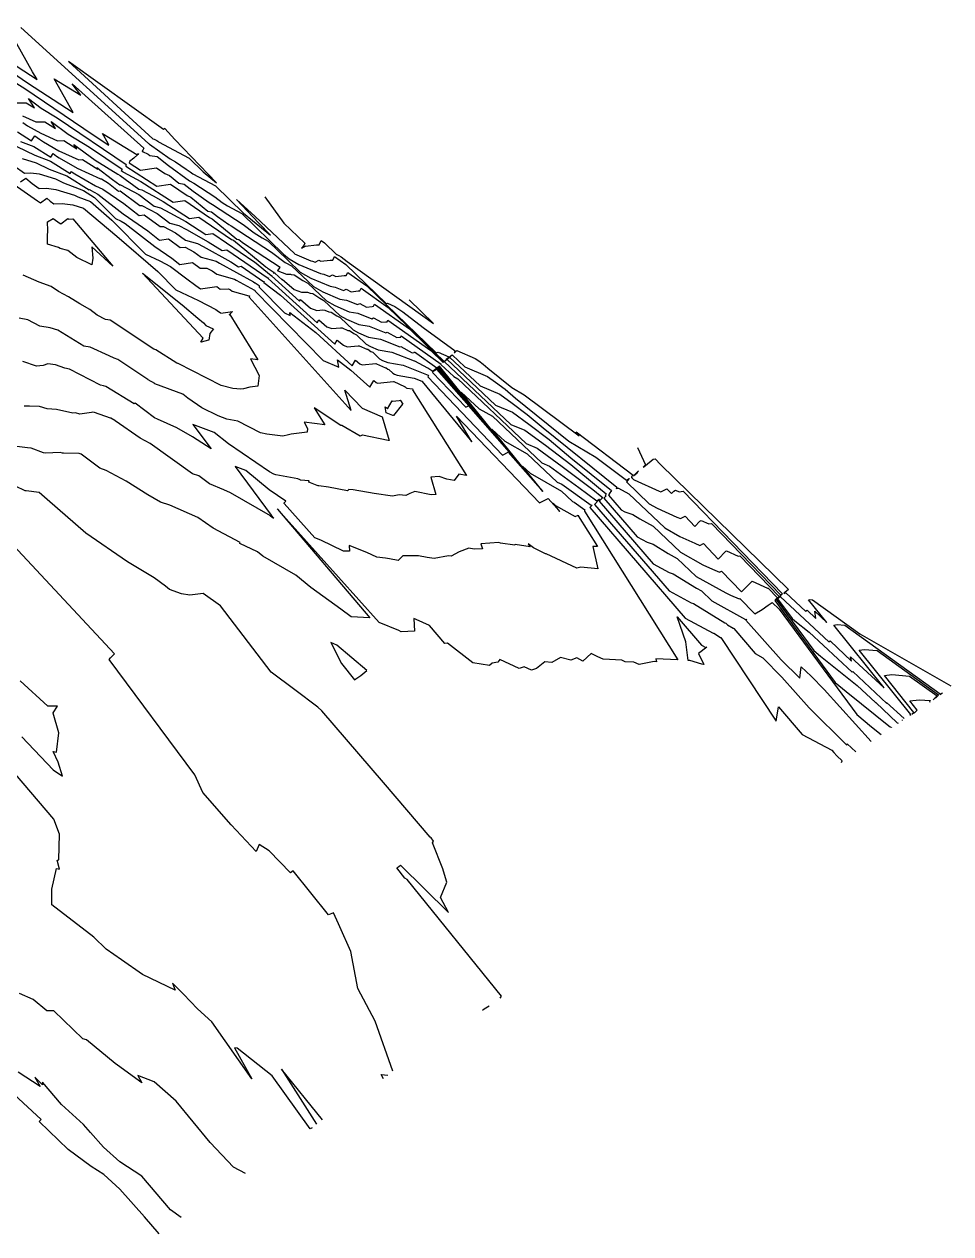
# Model space of a CAD drawing. Header units: inches. Extents: x 792284 to 793904, y 2487823 to 2489248.
# Drawn here: x 793322 to 793904, y 2487823 to 2488584 of the extents above; entities that cross this region are included whole.
import ezdxf

# ---------------------------------------------------------------- set-up
doc = ezdxf.new("R2010")
doc.units = ezdxf.units.IN
doc.header["$MEASUREMENT"] = 0

msp = doc.modelspace()

# ---------------------------------------------------------------- linework, layer by layer
for points in [[(793282.35, 2488579.93), (793329.84, 2488549.01), (793327.07, 2488553.87), (793310.33, 2488583.89)], [(793319.59, 2488581.85), (793399.91, 2488508.91), (793400.28, 2488508.56), (793400.54, 2488508.54), (793413.49, 2488499.25), (793416.84, 2488497.25), (793423.69, 2488492.8), (793426.12, 2488490.96), (793427.9, 2488489.83), (793442.01, 2488482.29), (793459.57, 2488465.15), (793476.55, 2488451.12), (793469.1, 2488458.9), (793455.26, 2488473.62), (793467.01, 2488462.99), (793491.72, 2488439.72), (793491.89, 2488439.72), (793491.71, 2488439.43), (793502.02, 2488435.04), (793503.08, 2488434.86), (793504.83, 2488434.17), (793507.13, 2488435.4), (793508.19, 2488434.81), (793514.23, 2488435.49), (793515.77, 2488435.53), (793516.9, 2488437.82), (793523.95, 2488432.81), (793549.4, 2488408.15), (793550.22, 2488408.44), (793554.81, 2488406.34), (793559.89, 2488402.92), (793572.57, 2488393.07), (793592.8, 2488378.5), (793592.59, 2488378.27), (793592.39, 2488377.93), (793592.05, 2488377.52), (793592.46, 2488377.46), (793593.87, 2488378.61), (793605.39, 2488373.73), (793607.62, 2488372.11), (793610.34, 2488370.06), (793613.28, 2488367.59), (793628.45, 2488355.39), (793636.04, 2488350.78), (793670.77, 2488325.03), (793668.83, 2488327.53), (793704.64, 2488300.36), (793704.07, 2488299.8), (793703.77, 2488299.52), (793703.52, 2488299.26), (793703.8, 2488299), (793703.84, 2488298.92), (793703.79, 2488298.86), (793703.7, 2488298.75), (793704.91, 2488297.59), (793705.33, 2488297.35), (793721.05, 2488290.31), (793722.07, 2488289.87), (793725.79, 2488291.81), (793728.76, 2488288.7), (793730.32, 2488290.26), (793731.3, 2488290.85), (793733.64, 2488289.8), (793736.21, 2488290.19), (793798.49, 2488225.62), (793797.61, 2488224.74), (793796.84, 2488223.84), (793796.97, 2488223.78), (793797.23, 2488223.88), (793827.79, 2488195.58), (793828.51, 2488196.07), (793841.88, 2488183.44), (793841.4, 2488186.09), (793862.51, 2488166.64), (793830.93, 2488206.07), (793832.97, 2488206.33), (793837.85, 2488205.95), (793897.71, 2488162.81), (793897.41, 2488162.41), (793899.25, 2488163.5)], [(793301.95, 2488561.94), (793323.77, 2488547.1), (793352.47, 2488528.42), (793350.79, 2488531.36), (793340.68, 2488549.5), (793357.31, 2488539.31), (793351.96, 2488546.37), (793396.96, 2488505.96), (793396.43, 2488504.62), (793395.98, 2488503.99), (793395.98, 2488503.98), (793395.86, 2488503.88), (793396.08, 2488503.91), (793396.12, 2488503.88), (793399.73, 2488502.23), (793400.72, 2488501.42), (793405.31, 2488500.61), (793412.53, 2488494.98), (793425.8, 2488485.46), (793428.51, 2488483.85), (793441.58, 2488475.35), (793446.22, 2488471.84), (793449.62, 2488469.68), (793458.55, 2488464.91), (793484.89, 2488439.19), (793488.34, 2488436.34), (793494.52, 2488432.81), (793508.06, 2488427.04), (793510.2, 2488426.69), (793513.7, 2488425.3), (793515.71, 2488426.38), (793517.78, 2488425.22), (793522.98, 2488425.81), (793524.31, 2488425.85), (793525.29, 2488427.82), (793537.31, 2488419.28), (793580.71, 2488377.23), (793582.11, 2488377.71), (793588.71, 2488374.71), (793587.9, 2488373.72), (793587.17, 2488372.97), (793590.85, 2488376.02), (793598.78, 2488368.53), (793613.16, 2488362.44), (793618.12, 2488358.86), (793624.15, 2488354.3), (793630.67, 2488348.81), (793664.33, 2488321.76), (793681.14, 2488311.54), (793700.54, 2488297.16), (793702.11, 2488298.11), (793702.14, 2488298.07), (793701.52, 2488297.35), (793700.42, 2488296.02), (793714.76, 2488282.34), (793719.72, 2488279.57), (793732.24, 2488273.96), (793734.38, 2488273.02), (793737.3, 2488274.55), (793743.43, 2488268.12), (793746.65, 2488271.35), (793747.37, 2488271.78), (793752.18, 2488269.62), (793753.97, 2488269.89), (793797.44, 2488224.83), (793796.82, 2488224.21), (793795.78, 2488223), (793795.58, 2488222.79), (793795.47, 2488222.64), (793804.68, 2488210.12), (793806.32, 2488208.75), (793815.33, 2488201.52), (793842.44, 2488176.43), (793842.89, 2488176.74), (793864.11, 2488156.69), (793863.97, 2488157.45), (793875.06, 2488147.24)], [(793349.6, 2488560.33), (793402.71, 2488511.71), (793403.52, 2488511.68), (793403.6, 2488511.6), (793405.17, 2488510.65), (793405.8, 2488510.25), (793406.02, 2488510.08), (793406.18, 2488509.98), (793425.48, 2488499.67), (793434.24, 2488491.12), (793442.72, 2488484.11), (793416.55, 2488511.45), (793410.2, 2488518.2), (793409.35, 2488517.68), (793409.33, 2488517.77), (793349.6, 2488560.33)], [(793315.47, 2488547.59), (793322.23, 2488543.48), (793365.2, 2488514.28), (793375.09, 2488507.84), (793374.51, 2488508.85), (793371.03, 2488515.1), (793392.66, 2488501.85), (793393.55, 2488502.55), (793393.2, 2488501.9), (793390.72, 2488499.72), (793387.95, 2488497.48), (793387.77, 2488496.77), (793394.92, 2488492.16), (793404.94, 2488493.59), (793410.14, 2488490.03), (793413.12, 2488488.67), (793418.94, 2488483.87), (793422.45, 2488483.25), (793427.97, 2488478.95), (793438.11, 2488471.68), (793440.18, 2488470.44), (793459.47, 2488457.9), (793466.32, 2488452.72), (793471.34, 2488449.53), (793475.08, 2488447.53), (793487.45, 2488435.45), (793495.29, 2488428.04), (793502.02, 2488424.19), (793514.1, 2488419.05), (793517.31, 2488418.53), (793522.57, 2488416.43), (793524.29, 2488417.36), (793527.37, 2488415.63), (793531.74, 2488416.13), (793532.86, 2488416.16), (793533.68, 2488417.82), (793550.68, 2488405.75), (793585.76, 2488371.76), (793589.21, 2488374.61), (793608.45, 2488356.43), (793620.94, 2488351.14), (793628.62, 2488345.6), (793637.95, 2488338.55), (793648.06, 2488330.04), (793694.51, 2488292.7), (793693.91, 2488291.91), (793694.54, 2488292.07), (793695.56, 2488292.17), (793701.99, 2488288.66), (793724.61, 2488267.09), (793734.11, 2488261.79), (793743.42, 2488257.61), (793746.7, 2488256.18), (793748.81, 2488257.28), (793758.1, 2488247.54), (793762.99, 2488252.43), (793763.44, 2488252.7), (793770.71, 2488249.44), (793771.73, 2488249.59), (793796.38, 2488224.04), (793796.03, 2488223.69), (793795.44, 2488223), (793794.92, 2488222.46), (793794.63, 2488222.09), (793818.23, 2488190.02), (793822.42, 2488186.51), (793845.51, 2488167.99), (793857.08, 2488157.28), (793857.28, 2488157.41), (793870.77, 2488144.66), (793871.37, 2488144.37), (793871.33, 2488144.25)], [(793315.64, 2488534.42), (793322.99, 2488534.54), (793328.29, 2488531.24), (793324.42, 2488537.12), (793332.43, 2488531.16), (793342.52, 2488525.01), (793385.8, 2488495.6), (793385.62, 2488495.28), (793385.76, 2488495.15), (793385.63, 2488494.63), (793405.17, 2488482.03), (793413.81, 2488483.26), (793424.17, 2488476.18), (793426.51, 2488475.11), (793437.16, 2488466.32), (793439.59, 2488465.89), (793443.41, 2488462.92), (793450.42, 2488457.89), (793451.85, 2488457.04), (793477.36, 2488440.45), (793485.95, 2488433.95), (793486.22, 2488433.77), (793489.85, 2488431.97), (793503.61, 2488418.95), (793509.52, 2488415.58), (793520.14, 2488411.06), (793524.42, 2488410.36), (793531.44, 2488407.56), (793532.87, 2488408.34), (793536.95, 2488406.05), (793540.5, 2488406.45), (793541.4, 2488406.48), (793542.07, 2488407.82), (793564.04, 2488392.22), (793585.46, 2488371.46), (793587.57, 2488373.2), (793618.13, 2488344.33), (793628.72, 2488339.85), (793639.12, 2488332.34), (793651.76, 2488322.79), (793665.45, 2488311.27), (793691.16, 2488290.6), (793689.68, 2488288.67), (793689.54, 2488288.38), (793689.73, 2488288.36), (793689.21, 2488287.81), (793697.18, 2488278.56), (793699.51, 2488277.31), (793704.56, 2488275.5), (793708.85, 2488272.86), (793717.22, 2488268.28), (793734.46, 2488251.84), (793748.49, 2488244), (793754.61, 2488241.26), (793759.01, 2488239.33), (793760.32, 2488240.02), (793772.77, 2488226.95), (793779.33, 2488233.52), (793779.51, 2488233.63), (793789.25, 2488229.26), (793789.49, 2488229.3), (793795.33, 2488223.25), (793795.24, 2488223.16), (793795.11, 2488223), (793794.27, 2488222.13), (793793.8, 2488221.53), (793831.78, 2488169.92), (793838.53, 2488164.27), (793866.5, 2488141.83)], [(793320.65, 2488526.31), (793329.17, 2488522.5), (793334.82, 2488522.59), (793341.53, 2488518.4), (793338.74, 2488522.65), (793349.39, 2488514.72), (793362.81, 2488506.55), (793383.27, 2488492.65), (793382.81, 2488491.81), (793383.95, 2488490.96), (793384.13, 2488490.91), (793392.39, 2488486.52), (793395.02, 2488485.06), (793415.43, 2488471.9), (793422.68, 2488472.93), (793438.19, 2488462.34), (793439.9, 2488461.55), (793455.39, 2488448.77), (793456.73, 2488448.54), (793458.84, 2488446.89), (793462.73, 2488444.11), (793463.52, 2488443.63), (793482.79, 2488431.1), (793482.33, 2488430.61), (793481.83, 2488430.07), (793480.94, 2488428.96), (793480.96, 2488428.96), (793481.27, 2488428.69), (793486.61, 2488426.69), (793487.2, 2488426.75), (793489.17, 2488426.63), (793489.66, 2488426.41), (793491.62, 2488426.29), (793496.93, 2488422.65), (793500.06, 2488421.1), (793511.92, 2488409.87), (793517.02, 2488406.96), (793526.17, 2488403.06), (793531.53, 2488402.19), (793540.3, 2488398.7), (793541.45, 2488399.32), (793546.54, 2488396.46), (793549.25, 2488396.77), (793549.95, 2488396.79), (793550.46, 2488397.82), (793577.41, 2488378.69), (793585.17, 2488371.17), (793585.93, 2488371.8), (793627.81, 2488332.24), (793636.49, 2488328.56), (793649.62, 2488319.09), (793665.57, 2488307.03), (793682.83, 2488292.5), (793687.8, 2488288.5), (793687.52, 2488288.13), (793687.17, 2488287.36), (793687.65, 2488287.32), (793686.28, 2488285.86), (793707.25, 2488261.54), (793713.4, 2488258.25), (793717.24, 2488256.86), (793726.69, 2488251.05), (793732.45, 2488247.9), (793744.3, 2488236.59), (793762.88, 2488226.22), (793765.79, 2488224.92), (793771.33, 2488222.49), (793771.83, 2488222.75), (793780.88, 2488213.25), (793781.11, 2488213.11), (793785.69, 2488215.85), (793789.61, 2488218.61), (793792.16, 2488220.33), (793796.53, 2488216.12), (793845.33, 2488149.82), (793854.64, 2488142.02), (793860.6, 2488137.24)], [(793320.91, 2488522.09), (793323.94, 2488519.98), (793332.13, 2488515.31), (793342.7, 2488510.58), (793346.64, 2488510.65), (793354.78, 2488505.56), (793353.06, 2488508.18), (793366.35, 2488498.29), (793380.61, 2488489.61), (793382.19, 2488488.76), (793393.76, 2488480.25), (793395.79, 2488479.68), (793402.85, 2488475.93), (793409.18, 2488472.41), (793425.69, 2488461.77), (793431.55, 2488462.61), (793452.22, 2488448.49), (793453.29, 2488448), (793473.61, 2488431.23), (793473.87, 2488431.18), (793474.28, 2488430.86), (793475.04, 2488430.32), (793475.19, 2488430.23), (793478.93, 2488427.8), (793478.84, 2488427.7), (793478.74, 2488427.6), (793478.57, 2488427.38), (793478.81, 2488427.41), (793479.31, 2488427.48), (793479.28, 2488427.4), (793483.91, 2488423.21), (793484.07, 2488423.5), (793491.57, 2488417.01), (793496.15, 2488415.29), (793498.32, 2488415.48), (793500, 2488415.39), (793501.53, 2488414.69), (793503.18, 2488414.59), (793507.64, 2488411.53), (793510.27, 2488410.22), (793520.24, 2488400.79), (793524.52, 2488398.35), (793532.21, 2488395.07), (793538.64, 2488394.02), (793549.17, 2488389.83), (793550.03, 2488390.3), (793556.12, 2488386.88), (793558.01, 2488387.09), (793558.49, 2488387.11), (793558.85, 2488387.82), (793583.89, 2488370.05), (793583.81, 2488369.81), (793591.91, 2488362.25), (793594.4, 2488360.84), (793637.49, 2488320.14), (793644.27, 2488317.26), (793660.12, 2488305.83), (793679.38, 2488291.27), (793684.92, 2488286.61), (793684.79, 2488286.34), (793685.57, 2488286.28), (793683.36, 2488283.91), (793717.33, 2488244.51), (793727.28, 2488239.18), (793729.93, 2488238.23), (793744.53, 2488229.24), (793747.68, 2488227.52), (793754.15, 2488221.34), (793775.32, 2488209.52), (793775.4, 2488209.52), (793775.5, 2488209.5), (793776.06, 2488209.65), (793775.52, 2488209.08), (793797.75, 2488184.15), (793809.38, 2488172.72), (793810.23, 2488179.82), (793816.54, 2488173.94), (793824.68, 2488165.53), (793854.28, 2488132.85)], [(793317.59, 2488516.19), (793326.45, 2488510.59), (793328.46, 2488513.73), (793331.49, 2488511.51), (793333.82, 2488509.88), (793343.61, 2488504.3), (793356.23, 2488498.66), (793358.46, 2488498.7), (793368.03, 2488492.73), (793367.38, 2488493.71), (793377.32, 2488486.32), (793381.95, 2488482.89), (793382.26, 2488482.9), (793393.75, 2488476.76), (793403.58, 2488469.53), (793407.45, 2488468.46), (793413.3, 2488465.34), (793423.35, 2488459.76), (793435.94, 2488451.64), (793440.42, 2488452.28), (793466.24, 2488434.64), (793466.68, 2488434.44), (793476.96, 2488425.96), (793477.36, 2488426.02), (793477.25, 2488425.71), (793494.95, 2488409.69), (793495.58, 2488410.76), (793501.86, 2488405.32), (793505.7, 2488403.88), (793509.45, 2488404.22), (793510.83, 2488404.14), (793513.4, 2488402.97), (793514.74, 2488402.89), (793518.35, 2488400.41), (793520.48, 2488399.35), (793528.55, 2488391.71), (793532.02, 2488389.73), (793538.25, 2488387.08), (793545.75, 2488385.86), (793558.04, 2488380.96), (793558.62, 2488381.28), (793565.71, 2488377.29), (793566.77, 2488377.41), (793567.04, 2488377.42), (793567.24, 2488377.83), (793581.31, 2488367.84), (793581.23, 2488367.58), (793578.95, 2488365.71), (793581.05, 2488367.05), (793626.34, 2488315.54), (793596.56, 2488352.6), (793607.92, 2488341.99), (793616.16, 2488337.33), (793647.17, 2488308.04), (793652.05, 2488305.97), (793670.62, 2488292.57), (793681.73, 2488284.18), (793683.26, 2488285.26), (793683.49, 2488285.24), (793680.44, 2488281.96), (793727.4, 2488227.49), (793741.17, 2488220.11), (793742.62, 2488219.59), (793762.38, 2488207.43), (793762.91, 2488207.14), (793764, 2488206.1), (793767.57, 2488204.1), (793767.83, 2488204.1), (793768, 2488203.86), (793781.39, 2488188.1), (793786.25, 2488185.51), (793798.1, 2488173.23), (793815.27, 2488153.98), (793839.06, 2488130.59), (793839.16, 2488131.42), (793844.7, 2488126.27)], [(793317.2, 2488506.93), (793328.51, 2488501.47), (793338.28, 2488497.78), (793350.62, 2488489.97), (793351.43, 2488491.24), (793352.65, 2488490.35), (793353.6, 2488489.69), (793366.56, 2488482.3), (793371.22, 2488480.22), (793384.38, 2488471.21), (793393.97, 2488463.54), (793397.24, 2488464.02), (793407.2, 2488456.68), (793409.43, 2488456.73), (793416.85, 2488452.77), (793423.2, 2488448.09), (793430.77, 2488446), (793434.21, 2488444.17), (793451.68, 2488434.47), (793456.46, 2488431.38), (793458.16, 2488431.63), (793472.39, 2488421.9), (793472.76, 2488422.01), (793472.51, 2488421.51), (793482.95, 2488413.47), (793517.03, 2488382.63), (793518.6, 2488385.28), (793522.44, 2488381.95), (793524.8, 2488381.07), (793531.69, 2488381.69), (793532.49, 2488381.65), (793537.14, 2488379.53), (793537.85, 2488379.48), (793539.76, 2488378.17), (793540.89, 2488377.61), (793545.18, 2488373.55), (793547.02, 2488372.5), (793550.33, 2488371.09), (793559.97, 2488369.52), (793575.77, 2488363.23), (793575.78, 2488363.23), (793576.07, 2488363.07), (793576.07, 2488363.06), (793575.53, 2488362.21), (793622.62, 2488312.95), (793626.18, 2488314.75), (793647.84, 2488290.12), (793635.05, 2488306.03), (793639.92, 2488301.48), (793659.69, 2488290.3), (793666.53, 2488283.84), (793667.6, 2488283.39), (793674.24, 2488278.6), (793674.16, 2488278.08), (793674.06, 2488277.62), (793732.75, 2488184.17), (793718.9, 2488184.88), (793719.33, 2488183.01), (793717.89, 2488183.14), (793708.5, 2488181.16), (793705.06, 2488182.76), (793699.75, 2488182.92), (793697.64, 2488183.98), (793685.81, 2488184.62), (793682.51, 2488186.13), (793678.29, 2488188.2), (793672.98, 2488183.36), (793669.31, 2488185.54), (793665.53, 2488183.96), (793659.03, 2488185.57), (793653.51, 2488182.58), (793649.05, 2488182.96), (793643.9, 2488178.65), (793640.65, 2488177.65), (793636.21, 2488179.72), (793633.05, 2488178.67), (793620.82, 2488184.38), (793619.6, 2488182.79), (793616, 2488182.17), (793614.38, 2488180.59), (793603.78, 2488182.35), (793587.99, 2488194.76), (793586.17, 2488194.42), (793576.52, 2488205.81), (793568.21, 2488209.5), (793566.73, 2488210.08), (793567.17, 2488202.25), (793558.83, 2488201.82), (793557.36, 2488202.53), (793545.06, 2488207.69), (793481.02, 2488279.02), (793481.02, 2488279.02), (793480.89, 2488279.13), (793480.85, 2488279.15), (793480.98, 2488278.98), (793539.15, 2488210.52), (793527.39, 2488211.12), (793520.97, 2488215.99), (793501.95, 2488229.58), (793492.5, 2488237.35), (793471.77, 2488249.39), (793468.53, 2488252.12), (793457.43, 2488257.43), (793457.59, 2488257.97), (793440.61, 2488267.03), (793431.05, 2488273.69), (793413.44, 2488281.42), (793407.53, 2488283.34), (793399.51, 2488287.86), (793385.91, 2488296.61), (793373.34, 2488303.17), (793369.35, 2488304.75), (793357.5, 2488313.5), (793356.28, 2488313.86), (793346.53, 2488314.15), (793345.94, 2488314.16), (793344.37, 2488314.46), (793335.14, 2488314.11), (793333.84, 2488314.31), (793326.16, 2488317.38), (793323.75, 2488317.54), (793315.55, 2488318.54)], [(793319.55, 2488510.16), (793327.93, 2488506.99), (793338.53, 2488500.28), (793339.95, 2488502.49), (793342.07, 2488500.93), (793343.71, 2488499.79), (793355.08, 2488493.3), (793369.75, 2488486.74), (793370.29, 2488486.75), (793374.88, 2488483.88), (793381.12, 2488478.89), (793382.05, 2488479.03), (793394.57, 2488469.79), (793395.84, 2488469.82), (793405.3, 2488464.76), (793413.39, 2488458.81), (793419.11, 2488457.23), (793423.75, 2488454.76), (793437.51, 2488447.11), (793446.2, 2488441.51), (793449.29, 2488441.95), (793475.16, 2488424.28), (793475.32, 2488424.32), (793475.21, 2488424.01), (793505.99, 2488396.16), (793507.09, 2488398.02), (793512.15, 2488393.64), (793515.25, 2488392.48), (793520.57, 2488392.95), (793521.66, 2488392.89), (793525.27, 2488391.25), (793526.29, 2488391.19), (793529.06, 2488389.29), (793530.68, 2488388.48), (793536.87, 2488382.63), (793539.52, 2488381.12), (793544.29, 2488379.08), (793552.86, 2488377.69), (793566.9, 2488372.1), (793567.2, 2488372.25), (793575.29, 2488367.71), (793575.52, 2488367.74), (793575.58, 2488367.74), (793575.63, 2488367.83), (793578.73, 2488365.62), (793578.71, 2488365.57), (793578.21, 2488365.16), (793578.79, 2488365.52), (793578.81, 2488365.25), (793578.57, 2488364.88), (793599.46, 2488343.03), (793601.04, 2488343.83), (793637.09, 2488302.83), (793615.8, 2488329.31), (793623.92, 2488321.73), (793637.93, 2488313.81), (793656.85, 2488295.94), (793659.82, 2488294.68), (793678.2, 2488281.43), (793678.16, 2488281.16), (793678.82, 2488281.42), (793677.51, 2488280.01), (793737.48, 2488210.46), (793755.05, 2488201.05), (793755.31, 2488200.96), (793759.68, 2488198.26), (793759.71, 2488198.14), (793794.69, 2488145.52), (793796.09, 2488154.7), (793810.89, 2488137.3), (793829.54, 2488127.34), (793830.87, 2488125.96), (793832.79, 2488123.81), (793836.02, 2488120.64)], [(793320.59, 2488499.43), (793329.29, 2488496.74), (793337.48, 2488492.79), (793348.62, 2488488.58), (793362.7, 2488479.67), (793362.92, 2488480), (793363.24, 2488479.76), (793363.48, 2488479.59), (793368.01, 2488477.01), (793383.99, 2488464.65), (793399.52, 2488454.03), (793406.82, 2488448.18), (793412.44, 2488449.02), (793419.82, 2488443.57), (793423.02, 2488443.65), (793428.41, 2488440.77), (793433.02, 2488437.38), (793442.43, 2488434.77), (793444.66, 2488433.58), (793465.85, 2488421.82), (793466.72, 2488421.26), (793467.02, 2488421.3), (793469.62, 2488419.53), (793469.68, 2488419.55), (793469.55, 2488419.27), (793469.55, 2488418.55), (793485.42, 2488402.34), (793489.06, 2488400.77), (793488.72, 2488402.5), (793505.06, 2488389.92), (793528.07, 2488369.1), (793530.11, 2488372.55), (793532.74, 2488370.27), (793534.35, 2488369.67), (793542.82, 2488370.43), (793543.32, 2488370.4), (793549.01, 2488367.81), (793549.4, 2488367.78), (793550.47, 2488367.05), (793551.1, 2488366.73), (793553.5, 2488364.47), (793554.53, 2488363.88), (793556.37, 2488363.1), (793567.08, 2488361.35), (793571.78, 2488359.48), (793572.13, 2488359.42), (793572.01, 2488359.17), (793603.14, 2488321.25), (793593.56, 2488337.5), (793645.78, 2488282.88), (793651.32, 2488285.67), (793658.58, 2488277.41), (793654.29, 2488282.74), (793655.93, 2488281.22), (793668.3, 2488274.22), (793670.13, 2488275.13), (793670.05, 2488274.75), (793682.23, 2488255.36), (793679.36, 2488255.51), (793682.55, 2488241.5), (793671.77, 2488242.44), (793669.26, 2488241.92), (793649.95, 2488250.89), (793649.51, 2488250.9), (793641.94, 2488254.71), (793638.67, 2488257.18), (793639.89, 2488255.24), (793630.58, 2488256.74), (793630.18, 2488256.24), (793621.32, 2488257.49), (793620.29, 2488257.88), (793609, 2488257.22), (793609.96, 2488254), (793604.76, 2488253.72), (793601.38, 2488254.41), (793595.21, 2488252.02), (793590.15, 2488249.35), (793588.63, 2488249.48), (793579.63, 2488247.93), (793575.07, 2488248.54), (793569.79, 2488249.53), (793559.77, 2488249.63), (793556.96, 2488246.71), (793551.56, 2488247.75), (793548.87, 2488248.12), (793543.52, 2488248.84), (793537.14, 2488251.66), (793526.03, 2488255.99), (793526.22, 2488252.6), (793522.62, 2488252.42), (793508.29, 2488259.35), (793504.57, 2488260.91), (793485.19, 2488282.49), (793485.27, 2488282.84), (793486.31, 2488283.98), (793475.87, 2488291.13), (793461.09, 2488303.17), (793454.34, 2488305.66), (793477.11, 2488275.11), (793478.64, 2488273.3), (793478.33, 2488273.31), (793476.61, 2488274.61), (793476.6, 2488274.65), (793451.49, 2488289.26), (793447.31, 2488291.14), (793438.35, 2488294.78), (793431.6, 2488299.95), (793427.53, 2488301.16), (793400.96, 2488320.27), (793394.67, 2488323.63), (793379.05, 2488334.49), (793379.04, 2488334.83), (793378.83, 2488334.73), (793376.26, 2488336.06), (793376.08, 2488336.1), (793366, 2488339.74), (793364.85, 2488339.89), (793364.09, 2488339.65), (793356.76, 2488338.59), (793354.09, 2488339.53), (793352.45, 2488339.33), (793342.08, 2488341.64), (793336.27, 2488342), (793331.35, 2488343.41), (793325.11, 2488343.6), (793321.71, 2488343.66)], [(793301.13, 2488492.97), (793330.24, 2488472.76), (793332.1, 2488471.55), (793335.97, 2488474.4), (793338.13, 2488472.6), (793340.51, 2488470.94), (793345.69, 2488471.13), (793352.36, 2488470.26), (793359.15, 2488468.15), (793380.11, 2488450.65), (793405.72, 2488428.33), (793417.08, 2488416.88), (793431.31, 2488410.04), (793442.22, 2488404.5), (793443.94, 2488403.17), (793444.92, 2488402.49), (793445.39, 2488402.12), (793452.83, 2488403.23), (793450.71, 2488401.17), (793451.13, 2488401.36), (793468.7, 2488372.9), (793464.05, 2488373.51), (793469.53, 2488362.9), (793468.78, 2488356.24), (793463.65, 2488355.56), (793459.65, 2488354.63), (793457.91, 2488354.29), (793452.88, 2488354.84), (793445.62, 2488356.71), (793418.58, 2488370.44), (793418.48, 2488370.46), (793417.75, 2488370.75), (793404.47, 2488379.08), (793403.25, 2488379.46), (793375.93, 2488397.76), (793372.95, 2488398.28), (793367.69, 2488400.82), (793363.06, 2488404.38), (793356.73, 2488408.12), (793349.71, 2488412.39), (793343.4, 2488415.84), (793338.75, 2488418.95), (793331.2, 2488421.68), (793321.11, 2488426.02)], [(793315.43, 2488494.82), (793322.02, 2488490.24), (793326.03, 2488490.38), (793331.18, 2488489.71), (793341.37, 2488486.55), (793346.44, 2488484.11), (793358.96, 2488479.37), (793365.95, 2488474.95), (793379.2, 2488461.6), (793382.67, 2488459.93), (793385.33, 2488458.58), (793403.98, 2488444.15), (793414.65, 2488436.85), (793419.68, 2488432.83), (793427.63, 2488434.01), (793432.44, 2488430.47), (793436.61, 2488430.56), (793439.96, 2488428.77), (793442.83, 2488426.66), (793454.09, 2488423.54), (793455.12, 2488423), (793466.61, 2488416.61), (793467.09, 2488416.13), (793467.09, 2488416.09), (793509.81, 2488372.44), (793519.63, 2488368.21), (793518.71, 2488372.89), (793527.18, 2488366.36), (793539.11, 2488355.57), (793541.62, 2488359.81), (793543.03, 2488358.59), (793543.9, 2488358.26), (793553.94, 2488359.16), (793554.15, 2488359.15), (793560.88, 2488356.08), (793560.96, 2488356.08), (793561.18, 2488355.93), (793561.31, 2488355.86), (793561.81, 2488355.39), (793562.03, 2488355.27), (793562.41, 2488355.1), (793565.85, 2488354.54), (793565.9, 2488354.27), (793566.14, 2488354.31), (793565.86, 2488353.99), (793599.86, 2488300.1), (793595.1, 2488300.87), (793592.05, 2488297.05), (793587.46, 2488297.7), (793582.8, 2488299.43), (793577.36, 2488299.11), (793580.66, 2488288.06), (793577.7, 2488287.9), (793567.4, 2488290.01), (793564.34, 2488288.83), (793561.83, 2488287.5), (793557.59, 2488287.87), (793553.36, 2488287.14), (793541.92, 2488288.68), (793528.65, 2488291.16), (793525.89, 2488291.19), (793525.12, 2488290.38), (793513.11, 2488292.69), (793507.13, 2488293.51), (793506.65, 2488293.58), (793506.07, 2488293.83), (793500.65, 2488295.94), (793500.66, 2488296.13), (793501.02, 2488296.65), (793495.6, 2488297.24), (793495.21, 2488297.33), (793493.78, 2488298.07), (793480.07, 2488300.43), (793478.64, 2488301.01), (793475.94, 2488302.3), (793450.24, 2488319.93), (793441.3, 2488327.21), (793427.82, 2488332.18), (793439.28, 2488316.79), (793427.51, 2488324.49), (793417.85, 2488330.11), (793405.62, 2488335.6), (793403.67, 2488336.4), (793391.62, 2488345.62), (793390.83, 2488345.23), (793373.13, 2488356.04), (793371.68, 2488356.48), (793369.75, 2488356.83), (793350.17, 2488367), (793347.37, 2488367.57), (793341.36, 2488369.74), (793336.7, 2488370.32), (793333.6, 2488369.36), (793329.55, 2488368.77), (793320.97, 2488371.8)], [(793319.48, 2488484.72), (793322.72, 2488487.1), (793326.78, 2488483.71), (793331.27, 2488480.59), (793335.86, 2488480.76), (793341.77, 2488479.98), (793353.46, 2488476.36), (793355.4, 2488475.42), (793363.4, 2488472.4), (793376.96, 2488460.58), (793398.14, 2488439.24), (793406.99, 2488434.99), (793413.77, 2488431.54), (793423.96, 2488423.66), (793429.79, 2488419.67), (793432.53, 2488417.47), (793442.83, 2488419.01), (793445.06, 2488417.36), (793450.2, 2488417.48), (793451.52, 2488416.77), (793452.64, 2488415.94), (793463.06, 2488413.06), (793463.34, 2488413.01), (793463.2, 2488412.2), (793527.3, 2488341.05), (793523.34, 2488353.65), (793534.21, 2488342.54), (793546.9, 2488337.08), (793551.35, 2488322.13), (793550.64, 2488322.09), (793534.41, 2488325.41), (793534.3, 2488325.4), (793532.92, 2488324.92), (793521.6, 2488331.54), (793520.89, 2488331.58), (793504.13, 2488342.64), (793510.78, 2488331.86), (793497.89, 2488333.56), (793499.87, 2488329.73), (793499.6, 2488327.33), (793489.64, 2488326.01), (793487.94, 2488325.61), (793484.4, 2488324.93), (793474.24, 2488326.04), (793470.42, 2488327.02), (793456.18, 2488334.25), (793449.27, 2488335.44), (793443.82, 2488337.66), (793433.51, 2488342.62), (793424.6, 2488348.72), (793421.5, 2488351.25), (793403.86, 2488357.75), (793403.86, 2488357.86), (793399.79, 2488360.34), (793399.41, 2488360.54), (793380.6, 2488373.14), (793378.3, 2488373.97), (793375.22, 2488375.3), (793363.27, 2488380.78), (793359.32, 2488381.36), (793342.88, 2488391.41), (793338.02, 2488392.87), (793331.55, 2488394.05), (793324.08, 2488397.93), (793318.66, 2488399.03)], [(793473.15, 2488475.29), (793485.02, 2488458.73), (793498.15, 2488446.15), (793497.69, 2488444.77), (793496.11, 2488443.11), (793498.55, 2488444.43), (793498.61, 2488444.39), (793505.47, 2488445.17), (793507.22, 2488445.22), (793508.51, 2488447.82), (793510.59, 2488446.34), (793518.09, 2488439.07), (793518.33, 2488439.16), (793519.68, 2488438.54), (793521.18, 2488437.53), (793524.92, 2488434.63), (793579.14, 2488395.59), (793563.82, 2488410.52)], [(793336.35, 2488459.58), (793339.97, 2488461.67), (793344.43, 2488458.57), (793344.71, 2488458.38), (793349.22, 2488461.7), (793349.48, 2488461.49), (793349.76, 2488461.29), (793352.39, 2488461.39), (793377.6, 2488431.65), (793364.38, 2488443.98), (793364.9, 2488436.67), (793364.4, 2488432.6), (793354.79, 2488437.23), (793349.27, 2488441.51), (793344.35, 2488442.78), (793343.37, 2488443.4), (793336.5, 2488445.5), (793336.33, 2488450.56), (793336.56, 2488454.07), (793336.35, 2488459.58)], [(793437.96, 2488385.16), (793437.66, 2488385.12), (793433.04, 2488384.04), (793432.87, 2488383.99), (793434.35, 2488386.35), (793396.18, 2488427.27), (793421.04, 2488407.43), (793430.98, 2488399.12), (793434.47, 2488396.08), (793436.01, 2488394.52), (793440.59, 2488392.33), (793440.89, 2488392.26), (793438.44, 2488389.44), (793437.96, 2488385.16)], [(793581.28, 2488367.28), (793615.6, 2488328.25), (793582.91, 2488368.91), (793579.69, 2488366.27), (793581.28, 2488367.28)], [(793581.51, 2488367.51), (793604.85, 2488340.97), (793582.62, 2488368.62), (793580.43, 2488366.82), (793581.51, 2488367.51)], [(793581.74, 2488367.74), (793594.11, 2488353.68), (793582.33, 2488368.33), (793581.17, 2488367.38), (793581.74, 2488367.74)], [(793581.97, 2488367.97), (793583.36, 2488366.39), (793582.04, 2488368.04), (793581.91, 2488367.93), (793581.97, 2488367.97)], [(793553.13, 2488347.07), (793553.32, 2488346.9), (793553.45, 2488346.86), (793557.6, 2488347.23), (793558.57, 2488347.57), (793558.34, 2488347.3), (793559.82, 2488344.96), (793559.61, 2488344.99), (793553.93, 2488337.87), (793553.6, 2488337.91), (793549.45, 2488339.45), (793548.7, 2488343.27), (793549.3, 2488342.81), (793550.15, 2488342.04), (793553.13, 2488347.07)], [(793707.44, 2488317.62), (793712.52, 2488306.73), (793711.07, 2488305.38), (793711.93, 2488305.93), (793712.31, 2488306.21), (793712.52, 2488306.39), (793717.31, 2488310.31), (793718.45, 2488310.49), (793721.78, 2488307.03), (793802.33, 2488228.38), (793800.02, 2488226.51), (793799.52, 2488226.01), (793799.67, 2488225.94), (793800.64, 2488226.31), (793813.14, 2488214.74), (793814.12, 2488215.4), (793819.64, 2488210.18), (793818.83, 2488214.73), (793826.48, 2488207.68), (793815.03, 2488221.97), (793815.77, 2488222.06), (793817.54, 2488221.92), (793847.27, 2488200.49), (793904.41, 2488167.8)], [(793704.94, 2488299.94), (793707.11, 2488301.76), (793707.9, 2488302.52), (793707.49, 2488302.37), (793707.94, 2488302.94), (793706.96, 2488301.97), (793705.87, 2488300.91), (793704.92, 2488299.96), (793704.94, 2488299.94)], [(793621.1, 2487971.46), (793621.94, 2487972.7), (793562.57, 2488046.11), (793561.14, 2488046.84), (793556.08, 2488053.39), (793557.28, 2488054.28), (793558.38, 2488054.99), (793588.47, 2488025.31), (793583.48, 2488034.73), (793587.48, 2488044.43), (793586.12, 2488049.12), (793584.9, 2488052.82), (793578.49, 2488069.15), (793579.18, 2488070.11), (793579.21, 2488070.16), (793577.57, 2488072.19), (793576.99, 2488072.67), (793547.68, 2488106.98), (793508.97, 2488152.03), (793506.35, 2488154.52), (793491.89, 2488165.33), (793476.99, 2488176.45), (793445.29, 2488218.15), (793434.36, 2488225.93), (793425.82, 2488224.79), (793420.67, 2488225.67), (793413.13, 2488228.34), (793410.56, 2488230.53), (793403.59, 2488235.81), (793386.74, 2488245.91), (793360.51, 2488263.89), (793336.3, 2488285.03), (793331.25, 2488289.4), (793323.11, 2488290.39), (793322.46, 2488290.54), (793310.21, 2488296.23)], [(793553.65, 2487925.46), (793542.43, 2487956.93), (793531.48, 2487977.41), (793527.1, 2488000.82), (793520.22, 2488016.35), (793519.41, 2488018.26), (793516.26, 2488025.05), (793513.15, 2488023.77), (793490.86, 2488051.44), (793489.24, 2488050.15), (793475.87, 2488064.17), (793469.42, 2488068.03), (793467.6, 2488063.73), (793451.95, 2488080.33), (793434.08, 2488100.81), (793429.15, 2488111.77), (793375.11, 2488184.35), (793376.11, 2488185.41), (793378.57, 2488187.92), (793309.1, 2488262.27)], [(793750.91, 2488192.14), (793745.75, 2488188.23), (793749.21, 2488181.21), (793747.8, 2488181.51), (793740.21, 2488183.73), (793740.19, 2488183.72), (793740.16, 2488183.72), (793739.62, 2488183.74), (793739.75, 2488183.85), (793739.28, 2488183.85), (793737.7, 2488195.52), (793732.3, 2488211.13), (793747.56, 2488193.44), (793750.38, 2488191.92), (793750.91, 2488192.14)], [(793514.56, 2488195.18), (793521.36, 2488181.8), (793529.43, 2488171.62), (793530.33, 2488172.16), (793533.34, 2488174.34), (793537.25, 2488177.44), (793518.44, 2488193.34), (793514.56, 2488195.18)], [(793878.73, 2488149.36), (793879.18, 2488149.78), (793846.83, 2488190.17), (793850.17, 2488190.6), (793858.17, 2488189.97), (793896.75, 2488162.16), (793896.39, 2488161.7), (793895.71, 2488161), (793895.41, 2488160.7), (793894.88, 2488160.16)], [(793320.26, 2488135.72), (793339.99, 2488115.05), (793345.92, 2488111.01), (793343.15, 2488119.84), (793339.94, 2488126.44), (793342.06, 2488126.16), (793343.55, 2488138.35), (793339.99, 2488150.63), (793340.04, 2488150.88), (793342.63, 2488155.02), (793336.65, 2488154.95), (793319.2, 2488170.91)], [(793880, 2488150), (793881.24, 2488151.16), (793862.73, 2488174.27), (793867.37, 2488174.86), (793878.48, 2488174), (793895.78, 2488161.52), (793895.62, 2488161.31), (793895.32, 2488161), (793894.63, 2488160.32), (793893.41, 2488159.06)], [(793881.27, 2488150.64), (793883.3, 2488152.54), (793878.63, 2488158.37), (793884.58, 2488159.13), (793891.61, 2488158.58), (793891.07, 2488158.04), (793891.28, 2488157.64)], [(793866.98, 2488141.98), (793867.11, 2488141.66)], [(793873.9, 2488146.45), (793873.79, 2488146.09)], [(793502.85, 2487889.85), (793501.49, 2487889.33), (793477.59, 2487922.62), (793455.61, 2487939.99), (793453.91, 2487940.24), (793465, 2487920.77), (793439.71, 2487956.51), (793430.74, 2487964.82), (793421.99, 2487973.87), (793415.07, 2487980.86), (793416.67, 2487976.46), (793396.22, 2487986.23), (793382.93, 2487995.47), (793373.39, 2488002.22), (793365.49, 2488009.71), (793339.09, 2488030.06), (793339.15, 2488030.12), (793339.14, 2488039.95), (793342.07, 2488053.05), (793343.89, 2488052.58), (793342.48, 2488058.22), (793343.61, 2488058.41), (793343.92, 2488074.53), (793340.46, 2488083.99), (793306.62, 2488123.62)], [(793835.92, 2488120.46), (793835.5, 2488119.37)], [(793460.92, 2487861.19), (793453.47, 2487865.09), (793438.68, 2487880.63), (793417.29, 2487906.67), (793403.57, 2487918.8), (793393.24, 2487922.7), (793395.66, 2487918.25), (793380.49, 2487929.39), (793378.96, 2487930.4), (793361.01, 2487945.28), (793358.73, 2487945.93), (793340.5, 2487963.36), (793336.11, 2487963.55), (793327.44, 2487970.51), (793318.91, 2487974.27)], [(793609.9, 2487963.8), (793610.9, 2487964.63), (793614.04, 2487966.63)], [(793420.52, 2487833.51), (793413.81, 2487838.28), (793395.75, 2487859.54), (793381.97, 2487868.54), (793371.57, 2487877.66), (793363.4, 2487887.04), (793359.01, 2487891.96), (793345.23, 2487904.59), (793333.33, 2487918.64), (793333.26, 2487916.97), (793328.51, 2487921.79), (793331.72, 2487915.92), (793318.05, 2487924.87)], [(793509.28, 2487894.85), (793483.59, 2487926.82), (793505.67, 2487892.25)], [(793547.66, 2487920.77), (793546.2, 2487923.41), (793550.4, 2487922.92)], [(793406.66, 2487823.25), (793397.37, 2487833.93), (793381.84, 2487851.33), (793371.85, 2487860.48), (793363.96, 2487865.5), (793349.52, 2487876.26), (793331.17, 2487893.9), (793332.41, 2487895.08), (793315.46, 2487910.81)]]:
    msp.add_lwpolyline(points)

doc.saveas('drawing.dxf')
